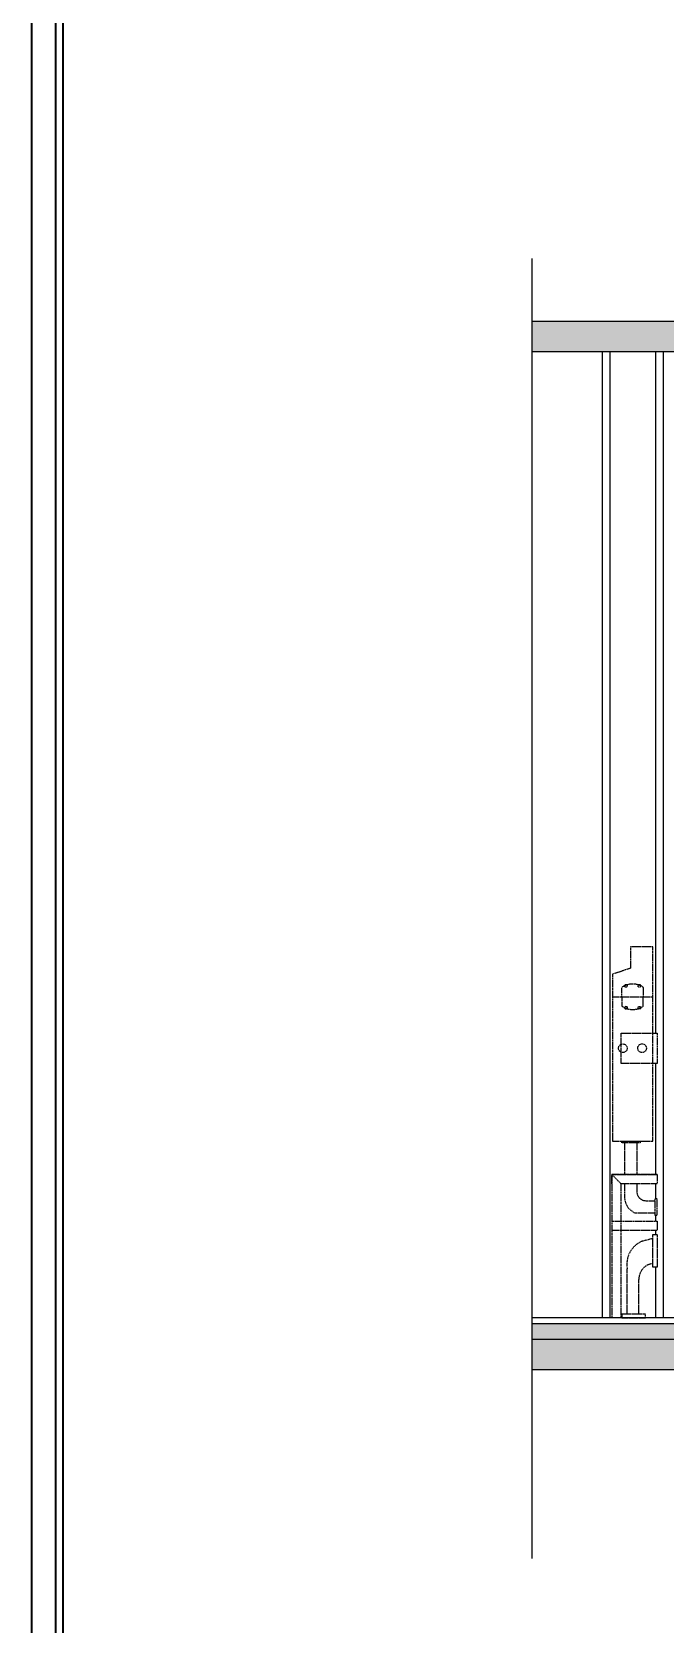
# Model space of a CAD drawing. Header units: centimetres. Extents: x -3207095 to 15275363, y -32656 to 4798027.
# Drawn here: x 704401 to 704955, y 4437748 to 4439140 of the extents above; entities that cross this region are included whole.
import ezdxf

# ---------------------------------------------------------------- set-up
doc = ezdxf.new("R2010")
doc.units = ezdxf.units.CM
doc.linetypes.add('HIDDEN', pattern=[0.375, 0.25, -0.125])
doc.linetypes.add('ШТРИХОВАЯ', pattern=[0.75, 0.5, -0.25])
for name, color, linetype in [('a_duvar_alcipan', 2, 'Continuous'), ('a_kolon', 4, 'Continuous'), ('a_kolon_tarama', 252, 'Continuous'), ('a_mobilya', 1, 'Continuous'), ('a_zemin_kaplama', 30, 'Continuous'), ('Wet Area 030 Sanitary', 4, 'Continuous'), ('ШТРИХ', 254, 'ШТРИХОВАЯ')]:
    doc.layers.add(name, color=color, linetype=linetype)
doc.layers.add('DUVAR', color=7, linetype='Continuous', lineweight=35)

# ---------------------------------------------------------------- blocks, each defined once
blk = doc.blocks.new('rezervuar')
at = {"layer": 'Wet Area 030 Sanitary', "color": 2, "linetype": 'HIDDEN', "ltscale": 10}
for p, q in [((70806, 36284.3), (70937.7, 36284.3)), ((70833.7, 35673.8, 0), (70803.7, 35703.8, 0))]:
    blk.add_line(p, q, dxfattribs=at)
for points in [[(70937.7, 36447.2), (70865.4, 36447.2), (70865.4, 36377.7), (70806, 36357.8), (70806, 35812.4), (70937.7, 35812.4), (70937.7, 36447.2)], [(70837.1, 36284.3), (70837.1, 36315.1)], [(70906.7, 36315.1), (70906.7, 36315.1), (70906.7, 36284.3)], [(70837.1, 36284.3), (70837.1, 36253.6)], [(70906.7, 36253.6), (70906.7, 36253.6), (70906.7, 36284.3)], [(70845.5, 35806.7), (70845.5, 35703.8)], [(70885.7, 35806.7), (70885.7, 35703.8)]]:
    blk.add_lwpolyline(points, dxfattribs=at)
for points in [[(70833.9, 36165.7), (70952.1, 36165.7), (70952.1, 36066.7), (70833.9, 36066.7)], [(70836.8, 35812.4), (70896.3, 35812.4), (70896.3, 35806.7), (70836.8, 35806.7)]]:
    blk.add_lwpolyline(points, close=True, dxfattribs=at)
at = {"layer": 'Wet Area 030 Sanitary', "color": 2, "linetype": 'HIDDEN', "ltscale": 10, "elevation": 0}
for points in [[(70952.1, 35703.8), (70803.7, 35703.8), (70803.7, 35235.8)], [(70803.7, 35673.8), (70803.7, 35703.8), (70952.1, 35703.8), (70952.1, 35673.8), (70833.7, 35673.8)], [(70952.1, 35673.8), (70833.7, 35673.8), (70833.7, 35235.8)], [(70804.6, 35521.3), (70804.6, 35551.3), (70952.1, 35551.3), (70952.1, 35521.3), (70804.6, 35521.3)]]:
    blk.add_lwpolyline(points, dxfattribs=at)
at = {"layer": 'Wet Area 030 Sanitary', "color": 2, "linetype": 'HIDDEN', "ltscale": 10}
for points in [[(70845.5, 35673.8), (70845.5, 35628.3, 0.289072), (70879.8, 35578.3), (70944.8, 35578.3)], [(70885.7, 35673.8), (70885.7, 35648, 0.414214), (70915.7, 35618), (70944.8, 35618)]]:
    blk.add_lwpolyline(points, format="xyb", dxfattribs=at)
at = {"layer": 'Wet Area 030 Sanitary', "color": 2, "linetype": 'HIDDEN', "ltscale": 10, "elevation": 0}
for points in [[(70952.1, 35624.7), (70944.8, 35624.7), (70944.8, 35571.4), (70952.1, 35571.4)], [(70952.1, 35400.8), (70937.6, 35401.1), (70937.6, 35507.5), (70952.1, 35507.5)], [(70836.5, 35235.8), (70913.6, 35235.8), (70913.6, 35247.1), (70836.5, 35247.1)]]:
    blk.add_lwpolyline(points, close=True, dxfattribs=at)
for points in [[(70854, 35247.1), (70854, 35395.7, -0.343349), (70902.9, 35486.3), (70937.6, 35495.7)], [(70892.3, 35247.1), (70892.3, 35360.4, -0.392392), (70937.6, 35412.8, -0.318056)]]:
    blk.add_lwpolyline(points, format="xyb", dxfattribs=at)
at = {"layer": 'Wet Area 030 Sanitary', "color": 2, "linetype": 'HIDDEN', "ltscale": 10}
for centre, radius in [((70849.9, 36320.2), 4.6), ((70893.9, 36320.2), 4.6), ((70849.9, 36248.5), 4.6), ((70893.9, 36248.5), 4.6), ((70839.9, 36116.1), 14.2), ((70902.6, 36116.1), 14.2)]:
    blk.add_circle(centre, radius, dxfattribs=at)
for centre, start, end in [((70871.9, 36264.6), 55.3655, 124.6345), ((70871.9, 36304), 235.3655, 304.6345)]:
    blk.add_arc(centre, 61.3, start, end, dxfattribs=at)

msp = doc.modelspace()

# ---------------------------------------------------------------- hatches: boundary and pattern name
at = {"layer": 'a_kolon_tarama'}
h = msp.add_hatch(color=256, dxfattribs=at)
h.paths.add_polyline_path([(707202.22, 4438887.27), (704838.27, 4438887.27), (704838.27, 4438860.49), (705635.97, 4438860.49), (705635.97, 4438780.17), (705823.39, 4438780.17), (705823.39, 4438860.49), (707014.8, 4438860.49), (707014.8, 4438780.17), (707202.22, 4438780.17)])
h.paths.add_polyline_path([(705823.39, 4437889.96), (705823.39, 4437970.28), (707014.8, 4437970.28), (707014.8, 4437889.96), (707202.22, 4437889.96), (707202.22, 4437997.05), (704838.27, 4437997.05), (704838.27, 4437970.28), (705635.97, 4437970.28), (705635.97, 4437889.96)])
h = msp.add_hatch(dxfattribs=at)
h.set_pattern_fill('AR-CONC', color=256, scale=1.338668, style=0)
h.set_pattern_definition([(130, (713728.8715, 4438535.381), (-9.60173, -0.8400425), [1.004001, -11.044008]), (185, (713728.872, 4438535.381), (1.857419, 10.069353), [0.803201, -8.835207]), (79.5486, (713728.071, 4438535.311), (-7.744318, 9.229304), [0.853269, -9.385963]), (133.8158, (713728.872, 4438538.059), (-14.286811, -2.21575), [1.506, -16.566013]), (83.3644, (713727.681, 4438537.874), (-12.512028, 13.0402), [1.279904, -14.078942]), (188.8158, (713728.872, 4438538.059), (-12.512017, 13.04021), [1.2048, -13.25281]), (159, (713727.533, 4438537.389), (-7.990602, -5.389729), [1.004001, -11.044008]), (214, (713727.533, 4438537.389), (-3.257184, 9.707349), [0.803201, -8.835207]), (108.5486, (713726.867, 4438536.94), (-11.247789, 4.3176115), [0.853269, -9.385963]), (142.5, (713728.8715, 4438535.3812), (-0.16278, 4.4563424), [0, -8.7281133, 0, -8.9690734, 0, -8.8686734]), (172.5, (713728.8715, 4438535.3812), (-3.5216269, 5.279862), [0, -5.1137105, 0, -8.527313, 0, -3.380136]), (212.5, (713731.8568, 4438535.3812), (-7.1461084, -0.3019348), [0, -3.3466692, 0, -10.441608, 0, -13.8552105]), (222.5, (713733.1954, 4438535.381), (-7.8069247, 1.340073), [0, -4.35067, 0, -6.9342986, 0, -9.8392074])])
h.paths.add_polyline_path([(704838.27, 4438010.44), (704838.27, 4437997.05), (705783.23, 4437997.05), (705783.23, 4438010.44)])

# ---------------------------------------------------------------- linework, layer by layer
at = {"layer": 'a_duvar_alcipan'}
for p, q in [((704899.71, 4438860.49), (704899.71, 4438015.79)), ((704953.25, 4438860.49), (704953.25, 4438015.79))]:
    msp.add_line(p, q, dxfattribs=at)
at = {"layer": 'a_duvar_alcipan', "color": 1}
for p, q in [((704906.4, 4438860.49), (704906.4, 4438015.79)), ((704946.56, 4438860.49), (704946.56, 4438264.76)), ((704946.56, 4438238.25), (704946.56, 4438141.08)), ((704946.56, 4438133.05), (704946.56, 4438119.92)), ((704946.56, 4438105.64), (704946.56, 4438100.26)), ((704946.56, 4438092.22), (704946.56, 4438088.53)), ((704946.56, 4438059.99), (704946.56, 4438015.79))]:
    msp.add_line(p, q, dxfattribs=at)
at = {"layer": 'a_kolon'}
for p, q in [((704838.27, 4438887.27), (707202.22, 4438887.27)), ((705635.97, 4438860.49), (704838.27, 4438860.49)), ((704838.27, 4437997.05), (707202.22, 4437997.05)), ((705635.97, 4437970.28), (704838.27, 4437970.28))]:
    msp.add_line(p, q, dxfattribs=at)
at = {"layer": 'a_mobilya'}
msp.add_line((704838.27, 4438942.14), (704838.27, 4437805.4), dxfattribs=at)
at = {"layer": 'a_zemin_kaplama'}
for p, q in [((705783.23, 4438015.79), (704838.27, 4438015.79)), ((705783.23, 4438010.44), (704838.27, 4438010.44))]:
    msp.add_line(p, q, dxfattribs=at)
at = {"layer": 'DUVAR'}
for points in [[(704401.03, 4440532.83), (711601.03, 4440532.83), (711601.03, 4435732.83), (704401.03, 4435732.83)], [(704422.03, 4440511.83), (711580.03, 4440511.83), (711580.03, 4435753.83), (704422.03, 4435753.83)], [(704428.33, 4440505.53), (711573.73, 4440505.53), (711573.73, 4435760.13), (704428.33, 4435760.13)]]:
    msp.add_lwpolyline(points, close=True, dxfattribs=at)

# ---------------------------------------------------------------- block references
at = {"layer": 'ШТРИХ', "color": 0, "xscale": 0.2677335353757222, "yscale": 0.2677335353757222, "zscale": 0.2677335353757222}
msp.add_blockref('rezervuar', (685951.65, 4428581.99, 0.01), dxfattribs=at)

doc.saveas('drawing.dxf')
